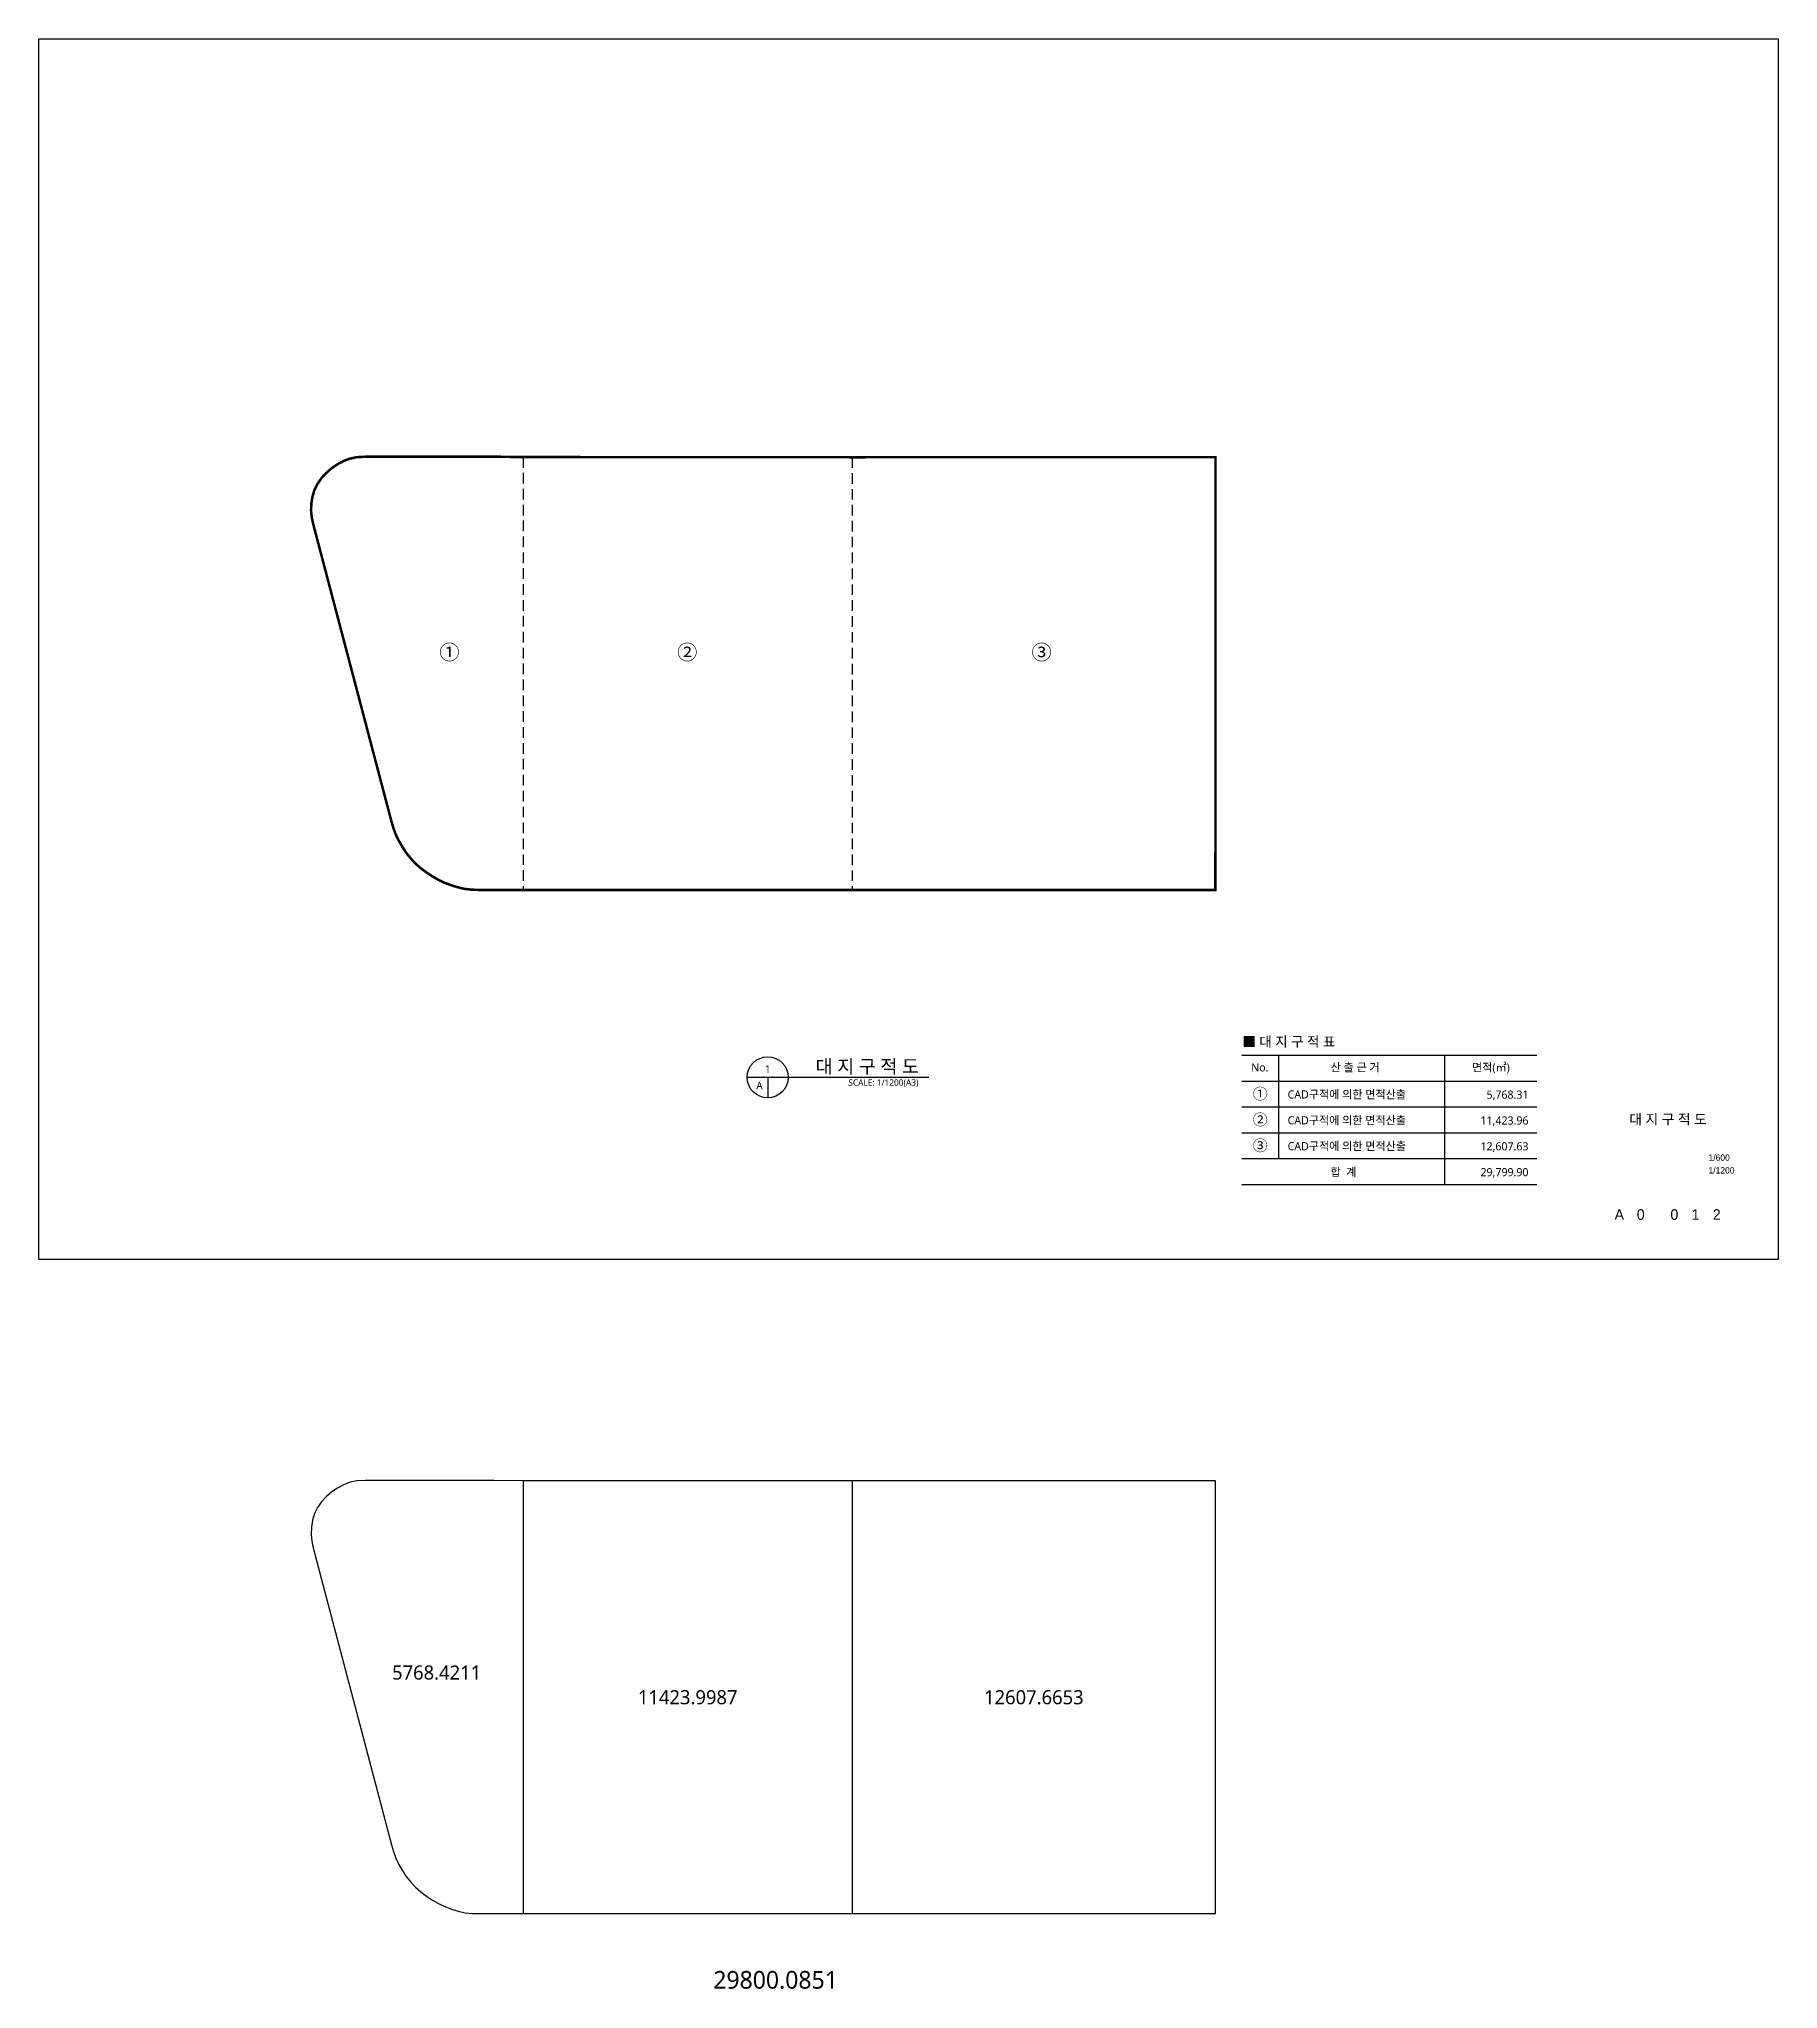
# Model space of a CAD drawing. Header units: millimetres. Extents: x 15068013 to 15560613, y -19796993 to -19244781.
import ezdxf
from ezdxf.enums import TextEntityAlignment as Align

# ---------------------------------------------------------------- set-up
doc = ezdxf.new("R2010")
doc.units = ezdxf.units.MM
doc.header["$LTSCALE"] = 1200
doc.header["$MEASUREMENT"] = 0
doc.linetypes.add('DASHED2', pattern=[0.375, 0.25, -0.125])
doc.linetypes.add('PHANTOM2', pattern=[1.25, 0.625, -0.125, 0.125, -0.125, 0.125, -0.125])
doc.layers.get('0').update_dxf_attribs({"linetype": 'CONTINUOUS'})
doc.layers.get('DEFPOINTS').update_dxf_attribs({"color": 171, "linetype": 'CONTINUOUS'})
for name, color, linetype in [('COL', 2, 'CONTINUOUS'), ('SYM', 7, 'CONTINUOUS'), ('TEXT', 3, 'CONTINUOUS'), ('TEXT(노트)', 7, 'CONTINUOUS'), ('TEXT-TITLE', 6, 'CONTINUOUS'), ('TEXT-기입', 6, 'CONTINUOUS'), ('대지', 1, 'PHANTOM2')]:
    doc.layers.add(name, color=color, linetype=linetype)
doc.styles.add('CGS', font='cgse', dxfattribs={"bigfont": 'cgs'})
doc.styles.add('굴림체', font='NanumBarunGothic.ttf')
doc.styles.add('나눔바른고딕', font='NanumBarunGothic.ttf')

msp = doc.modelspace()

# ---------------------------------------------------------------- linework, layer by layer
for points in [[(15408688, -19532570), (15492273, -19532570)], [(15419143, -19532570), (15419143, -19561843)], [(15466188, -19532570), (15466188, -19569161)], [(15408688, -19539888), (15492273, -19539888)], [(15408688, -19547206), (15492273, -19547206)], [(15408688, -19554524), (15492273, -19554524)], [(15408688, -19561843), (15492273, -19561843)], [(15408688, -19569161), (15492273, -19569161)], [(15205164, -19653072), (15205164, -19775652)], [(15298377, -19653116), (15298377, -19775652)]]:
    msp.add_lwpolyline(points)
msp.add_lwpolyline([(15401270, -19653106), (15298377, -19653116), (15205164, -19653072), (15196809, -19652958), (15160366, -19652985), (15158043, -19653100), (15156126, -19653504), (15154272, -19654198), (15152540, -19655124), (15150918, -19656237), (15149421, -19657531), (15148063, -19658988), (15146939, -19660607), (15146061, -19662375), (15145473, -19664262), (15145170, -19666200), (15145077, -19668189), (15145279, -19670166), (15145704, -19672107), (15167827, -19756152), (15168388, -19758064), (15169059, -19759929), (15169969, -19761777), (15170968, -19763486), (15172068, -19765169), (15173300, -19766732), (15174671, -19768187), (15176161, -19769509), (15177763, -19770695), (15179448, -19771808), (15181172, -19772817), (15182984, -19773665), (15184866, -19774357), (15186789, -19774935), (15188754, -19775380), (15190743, -19775588), (15192736, -19775652), (15401256, -19775652)], close=True)
at = {"layer": 'DEFPOINTS', "ltscale": 1000}
msp.add_lwpolyline([(15068013, -19244781), (15560613, -19244781), (15560613, -19590381), (15068013, -19590381)], close=True, dxfattribs=at)
at = {"layer": 'SYM'}
for p, q in [((15268608, -19538810), (15320039, -19538810)), ((15274426, -19538810), (15274426, -19544628))]:
    msp.add_line(p, q, dxfattribs=at)
msp.add_circle((15274426, -19538810), 5818, dxfattribs=at)
at = {"layer": 'TEXT-기입', "linetype": 'DASHED2', "ltscale": 10}
for points in [[(15205164, -19363174), (15205164, -19485753)], [(15298377, -19363218), (15298377, -19485753)]]:
    msp.add_lwpolyline(points, dxfattribs=at)
at = {"layer": '대지', "ltscale": 12, "const_width": 720}
msp.add_lwpolyline([(15401270, -19363208), (15298378, -19363218), (15205164, -19363175), (15196809, -19363060), (15160367, -19363087), (15158043, -19363202), (15156127, -19363606), (15154273, -19364300), (15152541, -19365226), (15150918, -19366339), (15149422, -19367633), (15148064, -19369090), (15146940, -19370709), (15146062, -19372477), (15145474, -19374364), (15145171, -19376302), (15145077, -19378291), (15145280, -19380268), (15145705, -19382209), (15167827, -19466254), (15168389, -19468166), (15169060, -19470031), (15169969, -19471879), (15170968, -19473588), (15172069, -19475271), (15173301, -19476834), (15174671, -19478289), (15176162, -19479611), (15177764, -19480796), (15179449, -19481909), (15181173, -19482919), (15182985, -19483767), (15184867, -19484458), (15186789, -19485037), (15188755, -19485482), (15190743, -19485690), (15192737, -19485753), (15401256, -19485753)], close=True, dxfattribs=at)

# ---------------------------------------------------------------- texts
at = {"layer": 'COL', "style": '나눔바른고딕'}
for s, height, p in [('①', 4200, (15181396, -19420558)), ('②', 4200, (15248770, -19420558)), ('③', 4200, (15349153, -19420558)), ('①', 3136, (15411795, -19545050)), ('②', 3136, (15411795, -19552368)), ('③', 3136, (15411795, -19559687)), ('합  계', 2300, (15433844, -19566775))]:
    msp.add_text(s, height=height, dxfattribs=at).set_placement(p)
msp.add_text('29,799.90', height=2300, dxfattribs=at).set_placement((15489933, -19566827), align=Align.RIGHT)
at = {"layer": 'TEXT', "style": '나눔바른고딕'}
for s, height, p in [('■ 대 지 구 적 표', 2822.73, (15408886, -19530121)), ('대 지 구 적 도', 3840, (15287984, -19537646))]:
    msp.add_text(s, height=height, dxfattribs=at).set_placement(p)
for s, p in [('1', (15274426, -19536482)), ('A', (15272099, -19541137))]:
    msp.add_text(s, height=2160, dxfattribs=at).set_placement(p, align=Align.MIDDLE)
msp.add_text('SCALE: 1/1200(A3)', height=1800, dxfattribs=at).set_placement((15317138, -19539392), align=Align.TOP_RIGHT)
at = {"layer": 'TEXT(노트)', "style": '나눔바른고딕'}
for s, p in [('No.', (15411377, -19537157)), ('산 출 근 거', (15433896, -19537157)), ('면적(㎡)', (15473937, -19537157)), ('CAD구적에 의한 면적산출', (15421717, -19544820)), ('CAD구적에 의한 면적산출', (15421717, -19552138)), ('CAD구적에 의한 면적산출', (15421717, -19559457))]:
    msp.add_text(s, height=2300, dxfattribs=at).set_placement(p)
for s, p in [('5,768.31', (15489933, -19544873)), ('11,423.96', (15489933, -19552191)), ('12,607.63', (15489933, -19559509))]:
    msp.add_text(s, height=2300, dxfattribs=at).set_placement(p, align=Align.RIGHT)
at = {"layer": 'TEXT-TITLE', "style": '나눔바른고딕'}
msp.add_text('대 지 구 적 도', height=2880, dxfattribs=at).set_placement((15529460, -19552146), align=Align.CENTER)
at = {"layer": 'TEXT-기입', "style": 'CGS'}
for s, p in [('1/600', (15540935, -19562997)), ('1/1200', (15540935, -19566597))]:
    msp.add_text(s, height=1800, dxfattribs=at).set_placement(p, align=Align.BOTTOM_LEFT)
for s, p in [('A', (15515660, -19577674)), ('0', (15521735, -19577674)), ('0', (15531260, -19577674)), ('1', (15537260, -19577674)), ('2', (15543260, -19577674))]:
    msp.add_text(s, height=3000, dxfattribs=at).set_placement(p, align=Align.MIDDLE_CENTER)
at = {"layer": 'TEXT-기입', "ltscale": 1000, "style": '굴림체'}
for s, height, p in [('5768.4211', 4000, (15180645, -19707387)), ('11423.9987', 4000, (15251768, -19714373)), ('12607.6653', 4000, (15349821, -19714380)), ('29800.0851', 5000, (15276661, -19794405))]:
    msp.add_text(s, height=height, dxfattribs=at).set_placement(p, align=Align.MIDDLE)

doc.saveas('drawing.dxf')
